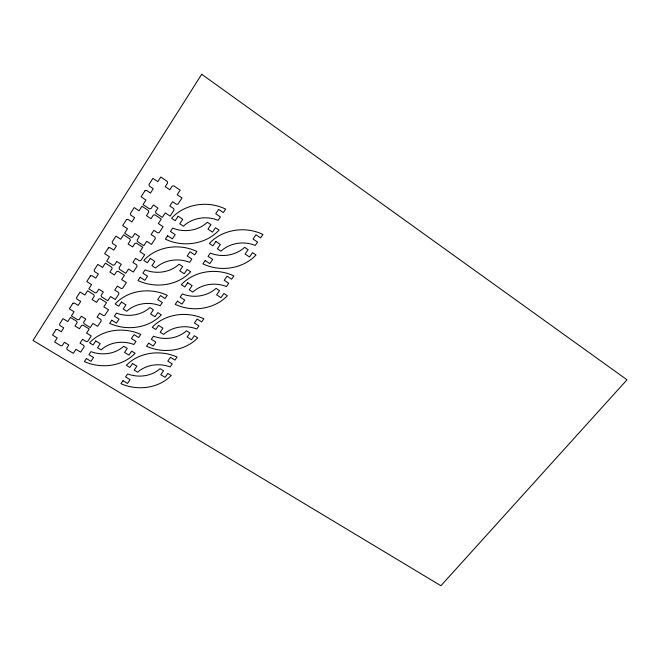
<?xml version="1.0" encoding="UTF-8"?>
<svg xmlns="http://www.w3.org/2000/svg" width="660" height="660" viewBox="0 0 660 660"><rect width="100%" height="100%" fill="white"/><g stroke="black" fill="none" stroke-linecap="round" stroke-linejoin="round"><path stroke-width="0.99" d="M201.704 74.266L33 340.436L440.913 585.733L627 379.797L201.704 74.266M55.984 329.662L52.511 335.082L57.23 337.945L54.615 342.004L60.86 345.782L62.321 345.543L64.416 342.309L68.846 344.998L66.751 348.224L67.163 349.594L73.351 353.339L75.982 349.322L80.635 352.143L84.15 346.805L83.746 345.436L80.017 343.159L82.525 339.331L86.262 341.608L87.722 341.368L91.27 335.981L86.592 333.11L89.273 329.026L83.044 325.198L81.568 325.438L79.439 328.721L74.984 325.99L77.113 322.699L76.709 321.296L70.43 317.435L67.774 321.568L63.03 318.656L59.524 324.134L59.944 325.537L63.731 327.847L61.24 331.724L57.453 329.414L55.984 329.662M72.88 303.286L69.325 308.839L74.077 311.767L71.404 315.925L77.682 319.786L79.159 319.547L81.304 316.239L85.767 318.995L83.614 322.295L84.026 323.697L90.255 327.533L92.936 323.425L97.622 326.312L101.211 320.859L100.815 319.448L97.061 317.122L99.627 313.203L103.389 315.538L104.866 315.298L108.487 309.787L103.793 306.85L106.524 302.668L100.262 298.749L98.769 298.996L96.591 302.346L92.111 299.549L94.289 296.183L93.885 294.748L87.574 290.796L84.859 295.02L80.091 292.042L76.502 297.635L76.915 299.071L80.726 301.438L78.169 305.407L74.365 303.039L72.88 303.286M90.42 275.905L86.79 281.581L91.567 284.592L88.836 288.841L95.147 292.801L96.64 292.553L98.835 289.171L103.323 291.992L101.128 295.366L101.525 296.802L107.794 300.737L110.542 296.538L115.252 299.5L118.924 293.914L118.536 292.479L114.766 290.087L117.389 286.077L121.168 288.478L122.669 288.222L126.373 282.587L121.646 279.576L124.443 275.302L118.148 271.276L116.638 271.532L114.403 274.964L109.898 272.093L112.126 268.653L111.73 267.185L105.377 263.125L102.597 267.448L97.796 264.396L94.132 270.122L94.537 271.59L98.365 274.024L95.758 278.075L91.93 275.657L90.42 275.905M108.38 247.888L104.659 253.696L109.461 256.781L106.664 261.121L113.017 265.188L114.535 264.932L116.779 261.467L121.291 264.363L119.047 267.82L119.435 269.296L125.738 273.322L128.56 269.024L133.295 272.06L137.049 266.351L136.669 264.875L132.874 262.433L135.564 258.324L139.359 260.783L140.877 260.527L144.672 254.76L139.92 251.674L142.783 247.294L136.447 243.169L134.912 243.424L132.627 246.939L128.098 244.002L130.383 240.471L129.995 238.97L123.601 234.803L120.755 239.233L115.929 236.099L112.167 241.964L112.571 243.466L116.424 245.957L113.751 250.107L109.906 247.632L108.38 247.888M126.481 219.632L122.669 225.58L127.504 228.739L124.641 233.186L131.035 237.352L132.569 237.097L134.863 233.549L139.408 236.519L137.107 240.059L137.494 241.56L143.831 245.693L146.71 241.296L151.478 244.406L155.323 238.565L154.951 237.055L151.132 234.547L153.879 230.348L157.699 232.864L159.242 232.609L163.119 226.702L158.334 223.542L161.271 219.062L154.894 214.83L153.343 215.094L151.008 218.691L146.446 215.672L148.78 212.066L148.401 210.515L141.974 206.25L139.062 210.787L134.203 207.57L130.358 213.576L130.754 215.119L134.632 217.668L131.901 221.917L128.024 219.367L126.481 219.632M145.01 190.715L141.108 196.795L145.975 200.046L143.047 204.592L149.474 208.865L151.024 208.601L153.376 204.98L157.946 208.024L155.587 211.637L155.966 213.18L162.344 217.421L165.289 212.916L170.082 216.109L174.017 210.127L173.654 208.585L169.81 206.011L172.623 201.712L176.468 204.295L178.027 204.031L182.003 197.992L177.194 194.741L180.196 190.154L173.778 185.815L172.21 186.087L169.818 189.767L165.231 186.673L167.624 182.985L167.252 181.401L160.784 177.02L157.806 181.665L152.922 178.365L148.978 184.511L149.366 186.087L153.268 188.71L150.472 193.058L146.569 190.451L145.01 190.715M95.733 340.964L93.076 344.99L89.521 342.82C102.267 329.167 124.179 326.783 140.728 334.414L138.625 337.516L134.054 334.67L131.414 338.58L135.985 341.41L133.889 344.495C123.131 340.346 109.692 341.913 101.071 349.874L97.531 347.713L100.196 343.695L95.733 340.964M121.456 302.033L118.709 306.199L115.129 303.947C128.04 289.971 150.422 287.331 167.244 295.317L165.074 298.526L160.462 295.573L157.732 299.615L162.344 302.552L160.174 305.737C149.243 301.397 135.514 303.105 126.769 311.256L123.206 309.02L125.961 304.87L121.456 302.033M150.274 258.439L147.419 262.754L143.806 260.42C156.898 246.073 179.817 243.136 196.944 251.534L194.683 254.859L190.03 251.79L187.209 255.981L191.854 259.034L189.61 262.342C178.472 257.779 164.431 259.652 155.554 268.026L151.957 265.7L154.811 261.393L150.274 258.439M178.15 216.249L175.197 220.721L171.55 218.295C184.816 203.593 208.263 200.351 225.687 209.154L223.352 212.602L218.658 209.41L215.729 213.749L220.415 216.925L218.097 220.341C206.753 215.564 192.406 217.602 183.406 226.19L179.776 223.773L182.737 219.318L178.15 216.249M86.386 358.537L84.365 361.581C100.815 368.989 122.389 366.663 135.135 353.281L131.654 351.137L128.947 355.121L124.55 352.415L127.248 348.422L123.75 346.261C115.112 354.197 101.706 355.748 90.948 351.632L88.927 354.692L93.53 357.489L90.981 361.325L86.386 358.537M111.755 320.207L109.675 323.35C126.39 331.097 148.417 328.523 161.337 314.828L157.822 312.601L155.026 316.726L150.587 313.921L153.384 309.787L149.853 307.552C141.1 315.678 127.413 317.369 116.474 313.071L114.378 316.231L119.023 319.126L116.391 323.095L111.755 320.207M140.159 277.283L137.998 280.541C155.026 288.684 177.573 285.829 190.674 271.78L187.126 269.462L184.222 273.735L179.751 270.823L182.647 266.533L179.083 264.206C170.197 272.555 156.197 274.411 145.06 269.882L142.882 273.166L147.568 276.177L144.837 280.286L140.159 277.283M167.64 235.76L165.404 239.135C182.721 247.665 205.771 244.513 219.054 230.125L215.474 227.716L212.479 232.138L207.966 229.119L210.961 224.68L207.372 222.263C198.355 230.818 184.049 232.84 172.706 228.104L170.462 231.495L175.189 234.622L172.359 238.879L167.64 235.76M132.52 363.503L129.822 367.447L126.357 365.326C139.103 352.027 160.652 349.561 177.053 357.06L174.925 360.096L170.453 357.316L167.788 361.144L172.252 363.916L170.14 366.935C159.481 362.86 146.248 364.46 137.635 372.224L134.186 370.111L136.884 366.176L132.52 363.503M158.557 325.397L155.768 329.472L152.27 327.269C165.181 313.665 187.201 310.942 203.866 318.788L201.671 321.932L197.158 319.044L194.403 322.996L198.907 325.867L196.721 328.993C185.881 324.728 172.375 326.477 163.647 334.414L160.165 332.227L162.954 328.168L158.557 325.397M187.696 282.736L184.816 286.96L181.285 284.674C194.378 270.715 216.909 267.696 233.879 275.946L231.602 279.197L227.056 276.202L224.202 280.302L228.739 283.288L226.471 286.522C215.432 282.043 201.622 283.948 192.761 292.099L189.247 289.831L192.134 285.615L187.696 282.736M215.894 241.469L212.908 245.842L209.344 243.474C222.626 229.177 245.66 225.852 262.919 234.498L260.56 237.864L255.981 234.754L253.019 238.994L257.598 242.096L255.255 245.438C244.018 240.751 229.903 242.822 220.918 251.179L217.379 248.82L220.366 244.464L215.894 241.469M122.991 380.713L120.953 383.691C137.255 390.976 158.482 388.567 171.229 375.532L167.821 373.436L165.082 377.338L160.784 374.69L163.515 370.78L160.091 368.668C151.47 376.406 138.278 377.99 127.619 373.948L125.565 376.951L130.069 379.682L127.487 383.435L122.991 380.713M148.673 343.175L146.569 346.261C163.136 353.867 184.8 351.219 197.719 337.887L194.287 335.709L191.458 339.743L187.126 337.004L189.948 332.962L186.499 330.775C177.755 338.687 164.29 340.42 153.45 336.196L151.33 339.289L155.867 342.119L153.211 345.997L148.673 343.175M177.416 301.174L175.23 304.359C192.093 312.361 214.269 309.424 227.37 295.746L223.905 293.486L220.976 297.668L216.604 294.822L219.532 290.631L216.051 288.354C207.182 296.48 193.405 298.37 182.366 293.931L180.172 297.14L184.75 300.085L181.987 304.103L177.416 301.174M205.21 260.551L202.95 263.851C220.102 272.225 242.764 269 256.039 254.999L252.549 252.648L249.521 256.971L245.116 254.017L248.143 249.686L244.637 247.327C235.636 255.651 221.562 257.705 210.334 253.06L208.057 256.377L212.677 259.429L209.822 263.587L205.21 260.551"/></g></svg>
